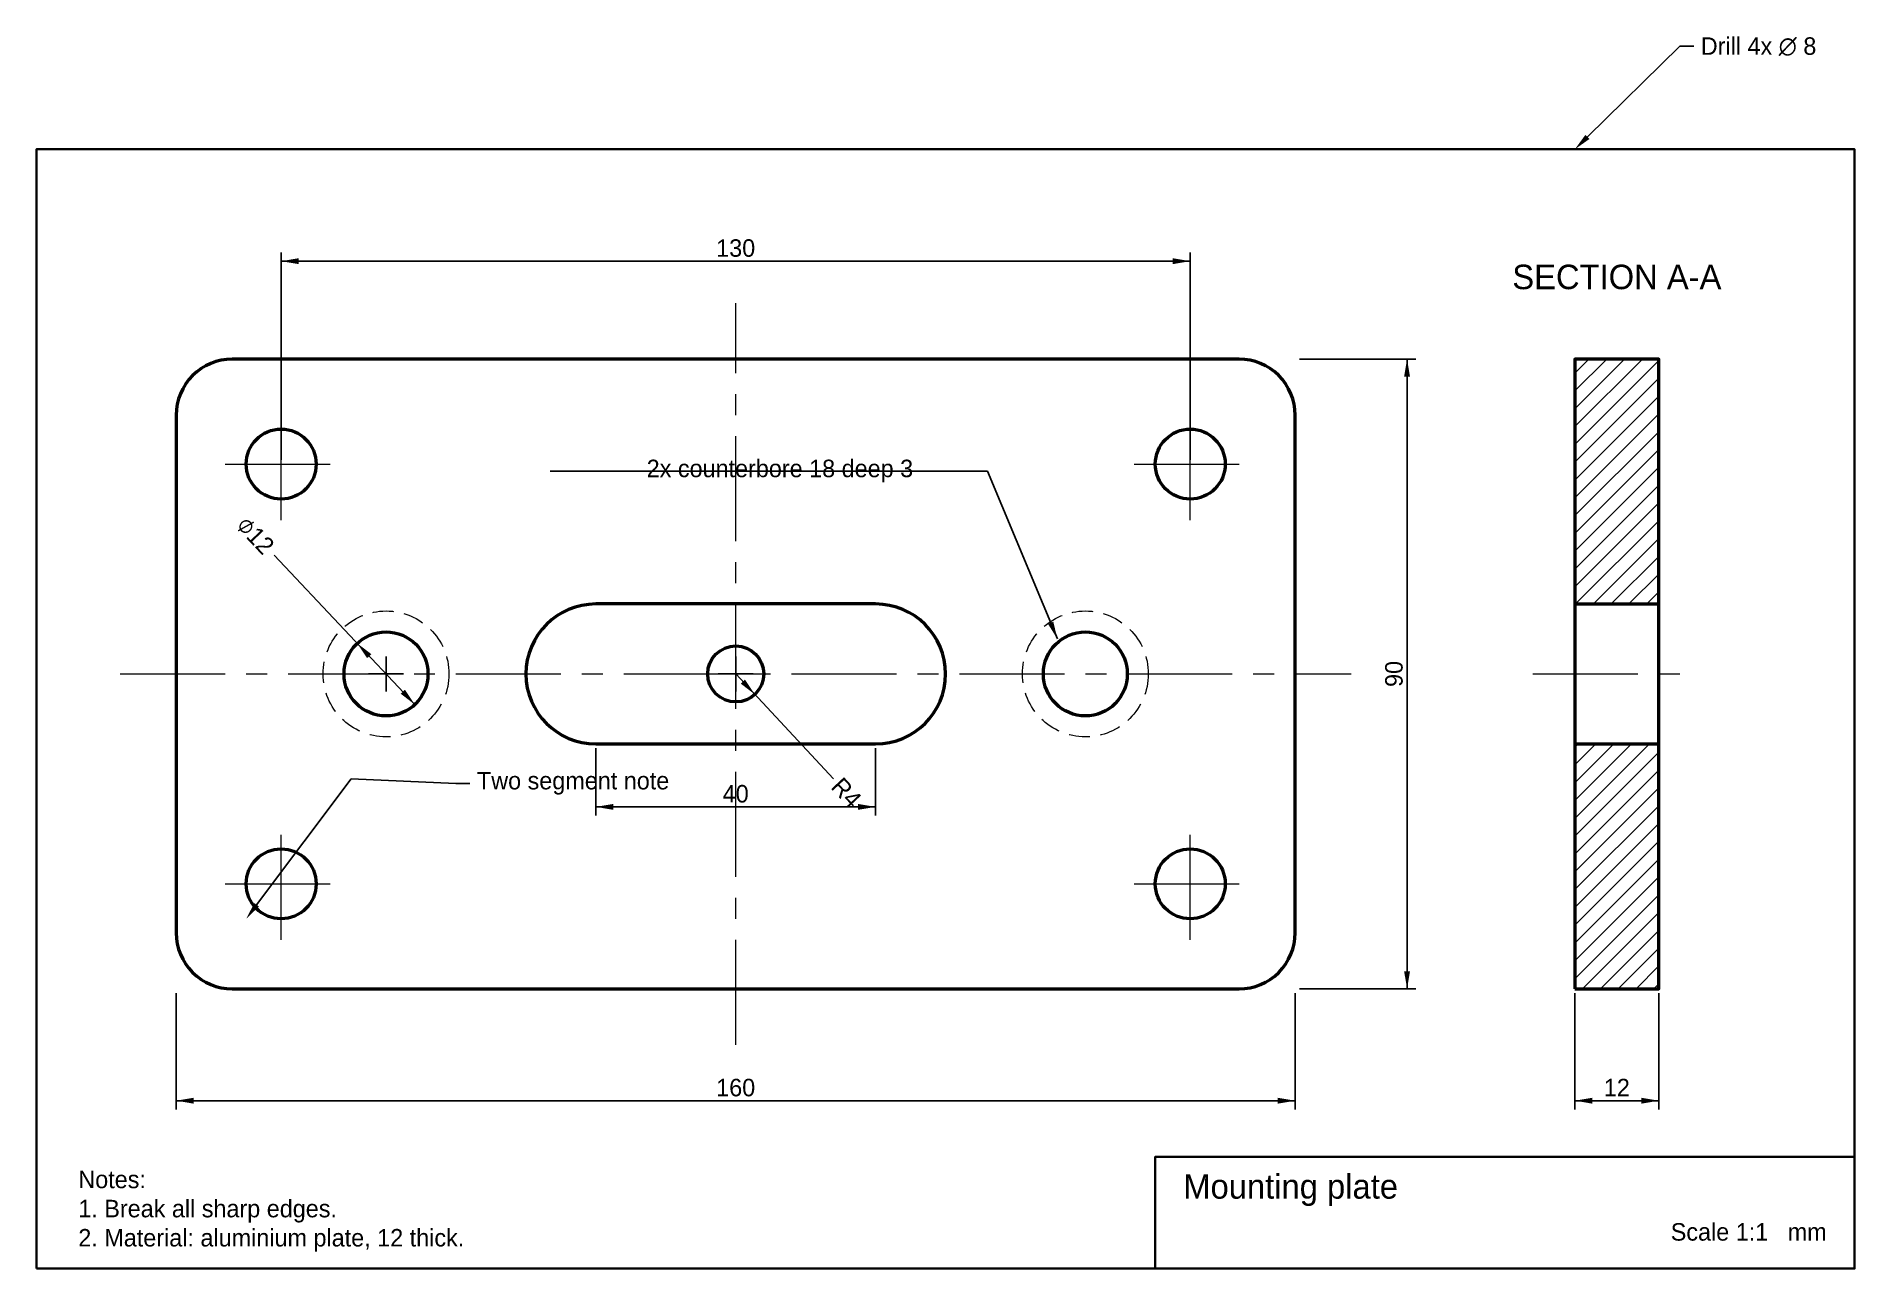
# Model space of a CAD drawing. Header units: millimetres. Extents: x -20 to 240, y -40 to 136.
import ezdxf
from ezdxf import colors
from ezdxf.entities.mleader import LeaderData, LeaderLine
from ezdxf.enums import TextEntityAlignment as Align
from ezdxf.math import Vec2, Vec3

# ---------------------------------------------------------------- set-up
doc = ezdxf.new("R2010")
doc.units = ezdxf.units.MM
doc.header["$LTSCALE"] = 0.5
doc.linetypes.add('Center', pattern=[48, 30, -6, 6, -6])
doc.linetypes.add('Hidden', pattern=[9, 6, -3])
for name, color, linetype, lineweight in [('Center', 1, 'Center', 13), ('Dimensions', 4, 'Continuous', 13), ('Hatch', 252, 'Continuous', 13), ('Hidden', 8, 'Hidden', 18), ('Outline', 7, 'Continuous', 50), ('Title', 7, 'Continuous', 35)]:
    doc.layers.add(name, color=color, linetype=linetype, lineweight=lineweight)
doc.dimstyles.get("Standard").update_dxf_attribs({"dimtxt": 2.5, "dimasz": 2.5, "dimexe": 1.25, "dimexo": 0.625, "dimtad": 1, "dimdsep": 46, "dimtxsty": 'Standard', "dimcen": 2.5, "dimadec": 0, "dimazin": 0, "dimtfac": 1, "dimtdec": 4, "dimtofl": 0, "dimtmove": 0, "dimatfit": 3, "dimfxl": 1, "dimtolj": 1, "dimtzin": 0, "dimarcsym": 0})

# ---------------------------------------------------------------- blocks, each defined once
blk = doc.blocks.new('Hole')
at = {"color": 0, "linetype": 'ByBlock', "lineweight": -2}
blk.add_circle((0, 0), 5, dxfattribs=at)
at = {"layer": 'Center'}
for p, q in [((0, -8), (0, 8)), ((-8, 0), (8, 0))]:
    blk.add_line(p, q, dxfattribs=at)
blk = doc.blocks.new('*D1')
at = {"linetype": 'ByBlock', "lineweight": -2}
for points in [[(0, -16), (2.5, -16.42), (2.5, -15.58)], [(160, -16), (157.5, -15.58), (157.5, -16.42)]]:
    blk.add_hatch(color=0, dxfattribs=at).paths.add_polyline_path(points)
at = {"color": 0, "linetype": 'ByBlock', "lineweight": -2}
for p, q in [((0, -0.62), (0, -17.25)), ((160, -0.62), (160, -17.25)), ((0, -16), (160, -16))]:
    blk.add_line(p, q, dxfattribs=at)
blk.add_text('160', height=2.5, dxfattribs=at).set_placement((80, -14.12), align=Align.MIDDLE_CENTER)
blk = doc.blocks.new('*D2')
at = {"linetype": 'ByBlock', "lineweight": -2}
for points in [[(176, 90), (175.58, 87.5), (176.42, 87.5)], [(176, 0), (176.42, 2.5), (175.58, 2.5)]]:
    blk.add_hatch(color=0, dxfattribs=at).paths.add_polyline_path(points)
at = {"color": 0, "linetype": 'ByBlock', "lineweight": -2}
for p, q in [((160.62, 90), (177.25, 90)), ((176, 0), (176, 90)), ((160.62, 0), (177.25, 0))]:
    blk.add_line(p, q, dxfattribs=at)
blk.add_text('90', height=2.5, rotation=90, dxfattribs=at).set_placement((174.12, 45), align=Align.MIDDLE_CENTER)
blk = doc.blocks.new('*D3')
at = {"linetype": 'ByBlock', "lineweight": -2}
for points in [[(15, 104), (17.5, 103.58), (17.5, 104.42)], [(145, 104), (142.5, 104.42), (142.5, 103.58)]]:
    blk.add_hatch(color=0, dxfattribs=at).paths.add_polyline_path(points)
at = {"color": 0, "linetype": 'ByBlock', "lineweight": -2}
for p, q in [((15, 75.62), (15, 105.25)), ((15, 104), (145, 104)), ((145, 75.62), (145, 105.25))]:
    blk.add_line(p, q, dxfattribs=at)
blk.add_text('130', height=2.5, dxfattribs=at).set_placement((80, 105.88), align=Align.MIDDLE_CENTER)
blk = doc.blocks.new('*D4')
at = {"linetype": 'ByBlock', "lineweight": -2}
for points in [[(60, 26), (62.5, 25.58), (62.5, 26.42)], [(100, 26), (97.5, 26.42), (97.5, 25.58)]]:
    blk.add_hatch(color=0, dxfattribs=at).paths.add_polyline_path(points)
at = {"color": 0, "linetype": 'ByBlock', "lineweight": -2}
for p, q in [((60, 34.38), (60, 24.75)), ((100, 34.38), (100, 24.75)), ((60, 26), (100, 26))]:
    blk.add_line(p, q, dxfattribs=at)
blk.add_text('40', height=2.5, dxfattribs=at).set_placement((80, 27.88), align=Align.MIDDLE_CENTER)
blk = doc.blocks.new('*D5')
at = {"linetype": 'ByBlock', "lineweight": -2}
for points in [[(25.89, 49.37), (27.3, 47.26), (27.9, 47.83)], [(34.11, 40.63), (32.7, 42.74), (32.1, 42.17)]]:
    blk.add_hatch(color=0, dxfattribs=at).paths.add_polyline_path(points)
at = {"color": 0, "linetype": 'ByBlock', "lineweight": -2}
for p, q in [((34.11, 40.63), (14, 62)), ((30, 42.5), (30, 47.5)), ((27.5, 45), (32.5, 45))]:
    blk.add_line(p, q, dxfattribs=at)
blk.add_text('⌀12', height=2.5, rotation=313.2643, dxfattribs=at).set_placement((11.34, 64.82), align=Align.MIDDLE_CENTER)
blk = doc.blocks.new('*D6')
at = {"linetype": 'ByBlock', "lineweight": -2}
blk.add_hatch(color=0, dxfattribs=at).paths.add_polyline_path([(82.73, 42.08), (81.33, 44.19), (80.72, 43.62)])
at = {"color": 0, "linetype": 'ByBlock', "lineweight": -2}
for p, q in [((80, 42.5), (80, 47.5)), ((77.5, 45), (82.5, 45)), ((80, 45), (94, 30))]:
    blk.add_line(p, q, dxfattribs=at)
blk.add_text('R4', height=2.5, rotation=313.0251, dxfattribs=at).set_placement((95.84, 28.03), align=Align.MIDDLE_CENTER)
blk = doc.blocks.new('*D7')
at = {"linetype": 'ByBlock', "lineweight": -2}
for points in [[(200, -16), (202.5, -16.42), (202.5, -15.58)], [(212, -16), (209.5, -15.58), (209.5, -16.42)]]:
    blk.add_hatch(color=0, dxfattribs=at).paths.add_polyline_path(points)
at = {"color": 0, "linetype": 'ByBlock', "lineweight": -2}
for p, q in [((200, -0.62), (200, -17.25)), ((212, -0.62), (212, -17.25)), ((200, -16), (212, -16))]:
    blk.add_line(p, q, dxfattribs=at)
blk.add_text('12', height=2.5, dxfattribs=at).set_placement((206, -14.12), align=Align.MIDDLE_CENTER)

msp = doc.modelspace()

# ---------------------------------------------------------------- hatches: boundary and pattern name
at = {"layer": 'Hatch'}
h = msp.add_hatch(dxfattribs=at)
h.set_pattern_fill('LINES', color=256, scale=0.6, style=0)
h.set_pattern_definition([(45, (0, 0), (-1.272792, 1.272792), [])])
h.paths.add_polyline_path([(200, 0), (212, 0), (212, 35), (200, 35)])
h.paths.add_polyline_path([(200, 55), (212, 55), (212, 90), (200, 90)], flags=0)

# ---------------------------------------------------------------- linework, layer by layer
at = {"layer": 'Center'}
for p, q in [((80, -8), (80, 98)), ((-8, 45), (168, 45)), ((194, 45), (218, 45))]:
    msp.add_line(p, q, dxfattribs=at)
at = {"layer": 'Hidden'}
for centre in [(30, 45), (130, 45)]:
    msp.add_circle(centre, 9, dxfattribs=at)
at = {"layer": 'Outline'}
for p, q in [((200, 55), (212, 55)), ((200, 35), (212, 35))]:
    msp.add_line(p, q, dxfattribs=at)
for points in [[(8, 0), (152, 0, 0.4142136), (160, 8), (160, 82, 0.4142136), (152, 90), (8, 90, 0.4142136), (0, 82), (0, 8, 0.4142136)], [(60, 35), (100, 35, 1), (100, 55), (60, 55, 1)]]:
    msp.add_lwpolyline(points, format="xyb", close=True, dxfattribs=at)
msp.add_lwpolyline([(200, 0), (212, 0), (212, 90), (200, 90)], close=True, dxfattribs=at)
for centre, radius in [((30, 45), 6), ((130, 45), 6), ((80, 45), 4)]:
    msp.add_circle(centre, radius, dxfattribs=at)
at = {"layer": 'Title'}
for points in [[(-20, -40), (240, -40), (240, 120), (-20, 120)], [(140, -40), (240, -40), (240, -24), (140, -24)]]:
    msp.add_lwpolyline(points, close=True, dxfattribs=at)

# ---------------------------------------------------------------- block references
at = {"layer": 'Outline'}
for p in [(15, 75), (145, 75), (15, 15), (145, 15)]:
    msp.add_blockref('Hole', p, dxfattribs=at)

# ---------------------------------------------------------------- texts
at = {"layer": 'Dimensions'}
msp.add_text('SECTION A-A', height=3.5, dxfattribs=at).set_placement((206, 100), align=Align.CENTER)
at = {"layer": 'Dimensions', "insert": (105.375, 74), "char_height": 2.5, "attachment_point": 6}
msp.add_mtext('2x counterbore 18 deep 3', dxfattribs=at)
at = {"layer": 'Dimensions', "insert": (-14, -26), "char_height": 2.5, "width": 120, "attachment_point": 1}
msp.add_mtext('Notes:\\P1. Break all sharp edges.\\P2. Material: aluminium plate, 12 thick.', dxfattribs=at)
at = {"layer": 'Title'}
msp.add_text('Mounting plate', height=3.5, dxfattribs=at).set_placement((144, -30))
msp.add_text('Scale 1:1   mm', height=2.5, dxfattribs=at).set_placement((236, -36), align=Align.RIGHT)

# ---------------------------------------------------------------- dimensions: what is measured, and where the dimension line sits
at = {"layer": 'Dimensions'}
for base, p1, p2, picture, middle in [((145, 104), (15, 75), (145, 75), '*D3', (80, 105.875)), ((100, 26), (60, 35), (100, 35), '*D4', (80, 27.875)), ((160, -16), (0, 0), (160, 0), '*D1', (80, -14.125)), ((212, -16), (200, 0), (212, 0), '*D7', (206, -14.125))]:
    dim = msp.add_linear_dim(base=base, p1=p1, p2=p2, dimstyle='Standard', dxfattribs=at)
    dim.commit()
    dim.dimension.update_dxf_attribs({"geometry": picture, "text_midpoint": middle})
dim = msp.add_linear_dim(base=(176, 90), p1=(160, 0), p2=(160, 90), angle=90, dimstyle='Standard', dxfattribs=at)
dim.commit()
dim.dimension.update_dxf_attribs({"geometry": '*D2', "text_midpoint": (174.125, 45)})
dim = msp.add_diameter_dim_2p(p1=(33.998, 40.526), p2=(26.002, 49.474), dimstyle='Standard', dxfattribs=at)
dim.commit()
dim.dimension.update_dxf_attribs({"geometry": '*D5', "text_midpoint": (11.344, 64.822)})
dim = msp.add_radius_dim(center=(80, 45), mpoint=(84, 45), dimstyle='Standard', dxfattribs=at)
dim.commit()
dim.dimension.update_dxf_attribs({"geometry": '*D6', "text_midpoint": (95.842, 28.026)})

# ---------------------------------------------------------------- leaders
ml = msp.add_multileader_mtext('Standard')
ml.set_content('Drill 4x ∅ 8')
ml.set_leader_properties(linetype='ByLayer')
ml.build(insert=Vec2(0, 0))
ml.multileader.update_dxf_attribs({"dogleg_length": 2, "arrow_head_size": 2.5})
ctx = ml.context
ctx.base_point, ctx.char_height, ctx.arrow_head_size, ctx.landing_gap_size, ctx.plane_origin = Vec3(218, 136), 2.5, 2.5, 1, Vec3(218, 136)
notes = []
notes.append((ctx, [(0, (1, 1, 0), (215, 134.75), (1, 0), 2, [(0, [(200, 120)], 0, [])])]))
ctx.mtext.insert, ctx.mtext.flow_direction = Vec3(218, 136), 5
ml = msp.add_multileader_mtext('Standard')
ml.set_content('Two segment note')
ml.set_leader_properties(linetype='ByLayer')
ml.build(insert=Vec2(0, 0))
ml.multileader.update_dxf_attribs({"dogleg_length": 2, "arrow_head_size": 2.5})
ctx = ml.context
ctx.base_point, ctx.char_height, ctx.arrow_head_size, ctx.landing_gap_size, ctx.plane_origin = Vec3(43, 31), 2.5, 2.5, 1, Vec3(43, 31)
notes.append((ctx, [(0, (1, 1, 0), (40, 29.333), (1, 0), 2, [(0, [(10, 10), (25, 30)], 0, [])])]))
ctx.mtext.insert, ctx.mtext.flow_direction = Vec3(43, 31), 5
at = {"layer": 'Dimensions', "annotation_type": 0, "has_hookline": 1, "hookline_direction": 0, "text_width": 51.905, "horizontal_direction": (-1, 0, 0)}
msp.add_leader([(126, 50), (116, 74), (106, 74)], dimstyle='Standard', dxfattribs=at)
for ctx, leaders in notes:
    for number, flags, end, landing, length, lines in leaders:
        leader = LeaderData()
        leader.index, (leader.has_last_leader_line, leader.has_dogleg_vector, leader.attachment_direction) = number, flags
        leader.last_leader_point, leader.dogleg_vector, leader.dogleg_length = Vec3(end), Vec3(landing), length
        for number, points, colour, breaks in lines:
            line = LeaderLine()
            line.index, line.vertices, line.color, line.breaks = number, Vec3.list(points), colors.encode_raw_color(colour), breaks
            leader.lines.append(line)
        ctx.leaders.append(leader)

doc.saveas('drawing.dxf')
